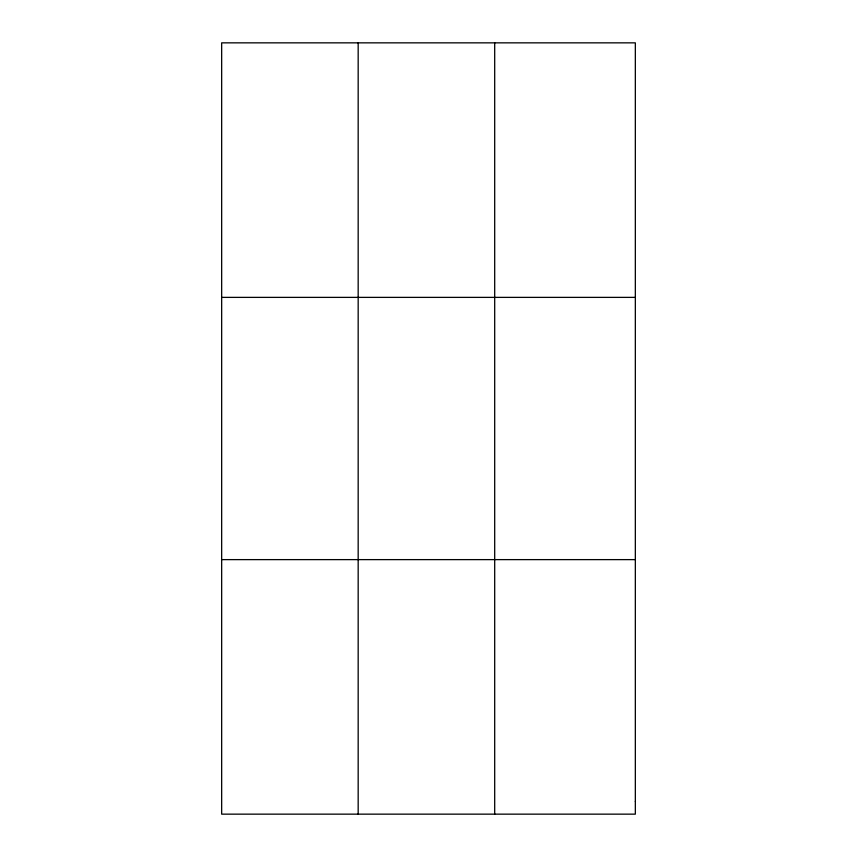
<?xml version="1.0" encoding="UTF-8"?>
<svg xmlns="http://www.w3.org/2000/svg" width="857" height="857" viewBox="0 0 857 857"><rect width="100%" height="100%" fill="white"/><g stroke="black" fill="none" stroke-linecap="round" stroke-linejoin="round"><path stroke-width="1.29" d="M358.172 814.15L358.172 42.85M494.693 814.15L494.693 42.85M221.663 297.379L635.337 297.379M221.663 559.621L635.337 559.621M635.337 801.424L635.337 814.15L221.663 814.15L221.663 42.85L635.337 42.85L635.337 801.424"/></g></svg>
